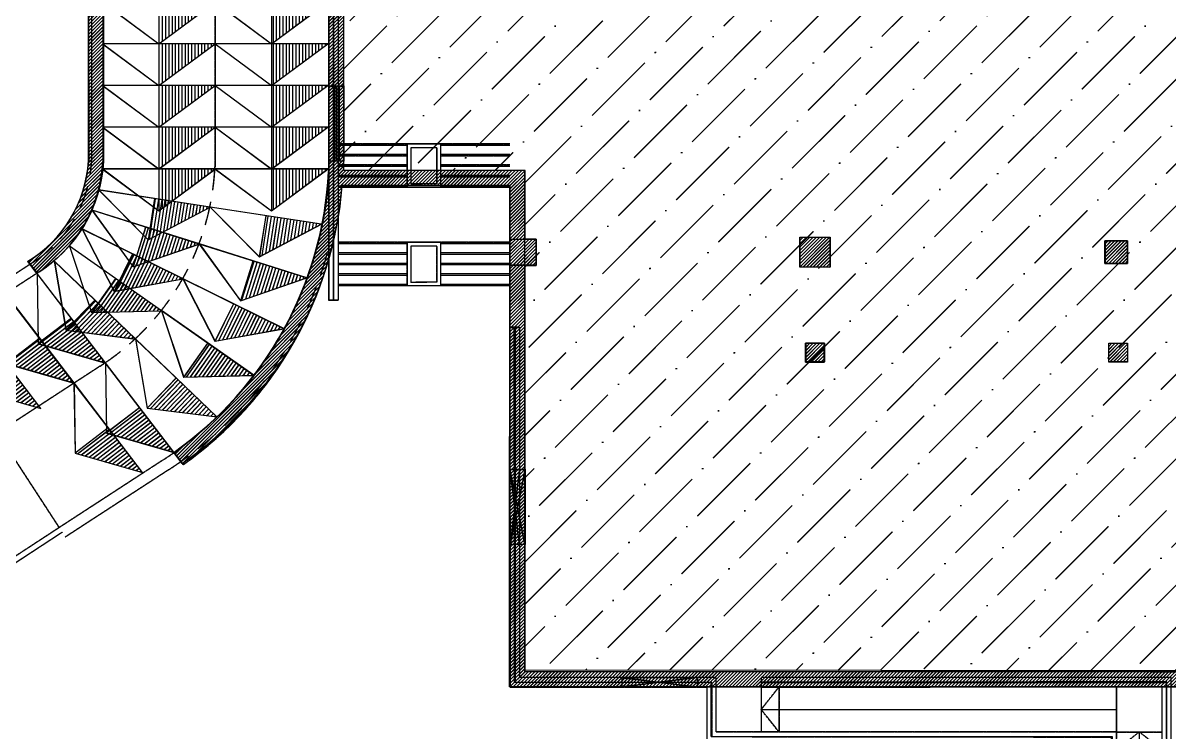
# Model space of a CAD drawing. Header units: inches. Extents: x 4821 to 127877, y 58012 to 433683.
# Drawn here: x 20276 to 50803, y 364954 to 383840 of the extents above; entities that cross this region are included whole.
import ezdxf

# ---------------------------------------------------------------- set-up
doc = ezdxf.new("R2010")
doc.units = ezdxf.units.IN
doc.header["$MEASUREMENT"] = 0
doc.linetypes.add('$0$$5$HIDDEN', pattern=[0.375, 0.25, -0.125])
doc.linetypes.add('DASHED2', pattern=[9.524999999999999, 6.35, -3.175])
for name, color, linetype in [('A-FLOR-IDEN', 11, 'Continuous'), ('A-LIN-10', 8, 'Continuous'), ('A-WAL-CMU', 7, 'Continuous'), ('A-WALL', 53, 'Continuous'), ('A-WIN', 141, 'Continuous'), ('Cloums$0$A-COL-HAT', 8, 'Continuous'), ('Cloums$0$A-COL-RFC', 210, 'Continuous'), ('HA', 9, 'Continuous'), ('NECB-COLUM', 50, 'Continuous'), ('ROAD BASEMENT 0$0$A-LIN-10', 8, 'Continuous'), ('ROAD GROUND$0$250', 250, 'Continuous'), ('ROAD GROUND$0$A-WAL-CMU', 7, 'Continuous')]:
    doc.layers.add(name, color=color, linetype=linetype)
pattern_1 = [(45, (1627160.452763399, 320744.0869717423), (-44.19417382415921, 44.19417382415922), [])]

# ---------------------------------------------------------------- blocks, each defined once
blk = doc.blocks.new('ROAD GROUND$0$asdadnbnbn')
at = {"ltscale": 5}
h = blk.add_hatch(dxfattribs=at)
h.set_pattern_fill('ANSI31', color=256, scale=20, angle=94.41345498221976)
h.set_pattern_definition([(139.4134549822197, (44508.41733548668, -141502.1427958874), (-41.31283944694121, -48.22343099398107), [])])
h.paths.add_polyline_path([(43693.4372782819, -141203.3408250859), (43597.63538647254, -142565.3813590214), (44311.12620978261, -141732.465196879)])
blk.add_line((44311.12646663439, -141732.4654169032), (43693.43776969885, -141203.3412460432))
at = {"ltscale": 5, "flags": 128}
blk.add_lwpolyline([(45024.62768243643, -140899.5377889958), (43693.4373753902, -141203.3413360321), (43597.63538647254, -142565.3813590214), (45024.62768243643, -140899.5377889958)], dxfattribs=at)
blk = doc.blocks.new('*U95')
at = {"layer": 'ROAD GROUND$0$250', "xscale": 1.366713975816575, "yscale": 1.366713975816575, "zscale": 1.366713975816575, "rotation": 223.2869292902402}
for p in [(176887.4551154619, -94985.51243328943, -226770.9544111422), (177028.898158289, -97979.62169895148, -226770.9544111422)]:
    blk.add_blockref('ROAD GROUND$0$asdadnbnbn', p, dxfattribs=at)
blk = doc.blocks.new('*U96')
at = {"layer": 'ROAD GROUND$0$A-WAL-CMU', "color": 0, "linetype": 'ByBlock', "lineweight": -2, "transparency": 16777216}
for p, rotation in [((614739.4603971373, -1723264.767170584, -298400.1016944569), 267.2967969665207), ((614669.7329061291, -1723825.758777752, -298400.1016944569), 258.5329146708322), ((614515.3452277485, -1724369.576717028, -298400.1016944569), 249.7690323751437), ((614279.9024306283, -1724883.522429725, -298400.1016944569), 241.0051500794551), ((613968.9022815048, -1725355.594896153, -298400.1016944569), 232.2412677837666), ((613589.6068682218, -1725774.770868482, -298400.1016944569), 223.4773854880781), ((613150.8730245065, -1726131.262271875, -298400.1016944569), 214.7135031923896)]:
    blk.add_blockref('*U95', p, dxfattribs=dict(at, rotation=rotation))
blk = doc.blocks.new('COL BASEMT')
at = {"layer": 'Cloums$0$A-COL-HAT'}
h = blk.add_hatch(dxfattribs=at)
h.set_pattern_fill('ANSI31', color=256, scale=20)
h.set_pattern_definition([(45, (493274.5172109038, 1856888.877364682), (-44.90128060534577, 44.90128060534577), [])])
edge = h.paths.add_edge_path()
edge.add_arc((1626295.860020764, 338182.4288045263), 3356.950245954408, 301.1223135879698, 356.5860879235777)
edge.add_line((1629646.853016854, 337982.5265935112), (1629646.853016854, 360550.8773647998))
edge.add_line((1629646.853016854, 360550.8773647998), (1635946.853016854, 360550.8773647998))
edge.add_line((1635946.853016854, 360550.8773647998), (1635946.853016854, 365125.8769051982))
edge.add_line((1635946.853016854, 365125.8769051982), (1636346.853016854, 365125.8818560145))
edge.add_line((1636346.853016854, 365125.8818560145), (1636346.853016854, 360150.8773647998))
edge.add_line((1636346.853016854, 360150.8773647998), (1630047.010806267, 360150.8773647998))
edge.add_line((1630047.010806267, 360150.8773647998), (1630046.853016854, 337973.3063833409))
edge.add_arc((1626294.702453644, 338182.7372402837), 3757.990837247389, 301.80760388313405, 356.80528114311096, ccw=False)
edge.add_line((1628275.42135725, 334989.1111260157), (1628030.956014908, 335308.6583117906))
h = blk.add_hatch(dxfattribs=at)
h.set_pattern_fill('ANSI31', color=256, scale=500)
h.set_pattern_definition([(45, (1452118.875548448, 42013.15121699637), (-44.19417382415921, 44.19417382415922), [])])
h.paths.add_polyline_path([(1693546.853016854, 345625.9869690333), (1693946.853016854, 345625.9869691131), (1693950.936806406, 348875.9332697026), (1693546.853016854, 348875.9332697026)])
h.paths.add_polyline_path([(1688721.853016854, 335900.8773646713), (1689121.546133644, 335900.877364753), (1689121.853016854, 337327.0383469069), (1693949.188823172, 337326.957296958), (1693946.853017169, 345125.9859160073), (1693546.853016854, 345125.9869690309), (1693546.853027333, 337726.9715657427), (1688721.853016854, 337727.0433807652)])
h.paths.add_polyline_path([(1641271.853016854, 335200.8773646916), (1640873.670490478, 335200.8773646101), (1640871.853016854, 323973.0649159111), (1689121.853016853, 323973.0799766055), (1689121.395506717, 335200.877364753), (1688721.853016884, 335200.8774791502), (1688721.853016854, 324373.0799598901), (1641271.853016854, 324373.0649159111)])
edge = h.paths.add_edge_path()
edge.add_line((1636446.853016854, 345125.9869689911), (1636046.853016854, 345125.986968909))
edge.add_line((1636046.853016854, 345125.9869689089), (1636049.02201625, 337698.9125362746))
edge.add_arc((1626263.138138003, 338211.0339633268), 9799.275056583314, 305.31502307449193, 357.0042917012954, ccw=False)
edge.add_line((1631927.820724484, 330214.9622509799), (1632171.534834092, 329896.397022821))
edge.add_arc((1626336.783099606, 338141.4266139083), 10100.73466441873, 305.2858586534887, 355.3751833500804)
edge.add_line((1636404.630258986, 337326.9977733353), (1640874.014650819, 337326.9977733268))
edge.add_line((1640874.014650819, 337326.9977733267), (1640873.7838012, 335900.8773646101))
edge.add_line((1640873.7838012, 335900.8773646101), (1641271.853016854, 335900.8773646917))
edge.add_line((1641271.853016854, 335900.8773646916), (1641271.853016854, 337725.8768762617))
edge.add_line((1641271.853016854, 337725.8768762618), (1636446.853016942, 337725.877322585))
edge.add_line((1636446.853016942, 337725.8773225851), (1636446.853016854, 345125.9869689911))
h.paths.add_polyline_path([(1636046.853016854, 345625.9869689092), (1636446.853016854, 345625.9869689911), (1636446.853016854, 348875.9318412403), (1636048.919842112, 348875.9318412403)])
h = blk.add_hatch(dxfattribs=at)
h.set_pattern_fill('ANSI31', color=256, scale=500)
h.set_pattern_definition([(45, (1627158.82890506, 320744.0869717423), (-44.19417382415921, 44.19417382415922), [])])
h.paths.add_polyline_path([(1640871.85301671, 335900.8773646096), (1641571.85301671, 335900.8773647533), (1641571.853016854, 335200.8773647533), (1640871.853016854, 335200.8773646096)])
h = blk.add_hatch(dxfattribs=at)
h.set_pattern_fill('ANSI31', color=256, scale=500)
h.set_pattern_definition(pattern_1)
h.paths.add_polyline_path([(1649396.853016936, 335150.8773647635), (1648596.853016936, 335150.8773645994), (1648596.853016772, 335950.8773645994), (1649396.853016772, 335950.8773647635)])
h = blk.add_hatch(dxfattribs=at)
h.set_pattern_fill('ANSI31', color=256, scale=500)
h.set_pattern_definition(pattern_1)
h.paths.add_polyline_path([(1657321.853016792, 335850.877364743), (1657321.853016915, 335250.877364743), (1656721.853016915, 335250.8773646199), (1656721.853016792, 335850.8773646199)])
h = blk.add_hatch(dxfattribs=at)
h.set_pattern_fill('ANSI31', color=256, scale=500)
h.set_pattern_definition(pattern_1)
h.paths.add_polyline_path([(1648746.853016905, 332625.8773646313), (1648746.853016803, 333125.8773646313), (1649246.853016803, 333125.8773647337), (1649246.853016905, 332625.8773647337)])
h = blk.add_hatch(dxfattribs=at)
h.set_pattern_fill('ANSI31', color=256, scale=500)
h.set_pattern_definition(pattern_1)
h.paths.add_polyline_path([(1656821.853016751, 333125.8773646313), (1657321.853016751, 333125.8773647337), (1657321.853016854, 332625.8773647337), (1656821.853016854, 332625.8773646313)])
at = {"layer": 'Cloums$0$A-COL-RFC', "linetype": 'Continuous'}
for points in [[(1628030.956014908, 335308.6583117906, 0.2468442735955434), (1629646.853016854, 337982.5265935112), (1629646.853016854, 360550.8773647998), (1635946.853016854, 360550.8773647998), (1635946.853016854, 365125.8769051982), (1636346.853016854, 365125.8818560145), (1636346.853016854, 360150.8773647998), (1630047.010806267, 360150.8773647998), (1630046.853016854, 337973.3063833409, -0.2446877015417534), (1628275.42135725, 334989.1111260157), (1628030.956014908, 335308.6583117906)], [(1636046.853016854, 345125.9869689092), (1636046.853016854, 337659.0241772404, -0.2283680106269343), (1631927.820725052, 330214.9622513824)], [(1632171.534834092, 329896.3970228208, 0.2220639116213139), (1636404.630258985, 337325.8780641959)]]:
    blk.add_lwpolyline(points, format="xyb", dxfattribs=at)
for points in [[(1641271.853017228, 335900.8773646913), (1641271.853016854, 337725.8768762618), (1636446.853016854, 337725.8768762618), (1636446.853016854, 345125.9869689913)], [(1636404.058360791, 337325.8780641959), (1640871.853016854, 337325.8780641959), (1640871.853016854, 323973.0649159111), (1689121.853016853, 323973.0649159111), (1689121.853016854, 335200.8773647533)], [(1688721.853016854, 335200.8773646711), (1688721.853016853, 324373.0649159111), (1641271.853016854, 324373.0649159111), (1641271.853016854, 335200.877364693)]]:
    blk.add_lwpolyline(points, dxfattribs=at)
for points in [[(1641571.853016854, 335200.8773647533), (1640871.853016854, 335200.8773646096), (1640871.85301671, 335900.8773646096), (1641571.85301671, 335900.8773647533)], [(1649396.853016936, 335150.8773647635), (1648596.853016936, 335150.8773645994), (1648596.853016772, 335950.8773645994), (1649396.853016772, 335950.8773647635)], [(1657321.853016915, 335250.877364743), (1656721.853016915, 335250.8773646199), (1656721.853016792, 335850.8773646199), (1657321.853016792, 335850.877364743)], [(1649246.853016905, 332625.8773647337), (1648746.853016905, 332625.8773646313), (1648746.853016803, 333125.8773646313), (1649246.853016803, 333125.8773647337)], [(1657321.853016854, 332625.8773647337), (1656821.853016854, 332625.8773646313), (1656821.853016751, 333125.8773646313), (1657321.853016751, 333125.8773647337)]]:
    blk.add_lwpolyline(points, close=True, dxfattribs=at)
at = {"layer": 'NECB-COLUM', "linetype": 'Continuous'}
blk.add_line((1632171.534834092, 329896.3970228208), (1631927.820725052, 330214.9622513824), dxfattribs=at)
blk = doc.blocks.new('*U204')
at = {"layer": 'ROAD GROUND$0$250', "xscale": 1.366713975816575, "yscale": 1.366713975816575, "zscale": 1.366713975816575, "rotation": 223.2869292902402}
for p in [(176887.4551154619, -94985.51243328943, -226770.9544111422), (177028.898158289, -97979.62169895148, -226770.9544111422)]:
    blk.add_blockref('ROAD GROUND$0$asdadnbnbn', p, dxfattribs=at)
blk = doc.blocks.new('*U205')
at = {"layer": 'ROAD GROUND$0$A-WAL-CMU', "color": 0, "linetype": 'ByBlock', "lineweight": -2, "transparency": 16777216}
for p, rotation in [((614739.4603971373, -1723264.767170584, -298400.1016944569), 267.2967969665207), ((614669.7329061291, -1723825.758777752, -298400.1016944569), 258.5329146708322), ((614515.3452277485, -1724369.576717028, -298400.1016944569), 249.7690323751437), ((614279.9024306283, -1724883.522429725, -298400.1016944569), 241.0051500794551), ((613968.9022815048, -1725355.594896153, -298400.1016944569), 232.2412677837666), ((613589.6068682218, -1725774.770868482, -298400.1016944569), 223.4773854880781), ((613150.8730245065, -1726131.262271875, -298400.1016944569), 214.7135031923896)]:
    blk.add_blockref('*U204', p, dxfattribs=dict(at, rotation=rotation))

msp = doc.modelspace()

# ---------------------------------------------------------------- hatches: boundary and pattern name
at = {"layer": 'A-WALL'}
h = msp.add_hatch(dxfattribs=at)
h.set_pattern_fill('ANSI36', color=5, scale=250)
h.set_pattern_definition([(45, (-1206228.717403066, -363008.6645776594), (420.9495056751167, 1543.481520808761), [1984.375, -396.875, 0, -396.875])])
h.paths.add_polyline_path([(78770.31665714714, 396057.4087718764), (86318.10760222864, 396057.4087718764), (92312.36969824857, 396057.4318584467), (92311.37481523491, 402332.3376529074), (76621.19089547684, 402332.3887829992), (76621.19089547684, 407057.3345719419), (28720.32782630203, 407057.3344544916), (28720.32782630203, 402332.3343849815), (22420.48561571515, 402332.3343849815), (22416.38611057634, 396178.8272197861), (35923.49394450523, 396107.3888614219), (35923.49394450523, 387307.4346590409), (28820.32782638376, 387307.4346590409), (28820.36733073951, 379907.3081530857), (33642.59859947301, 379907.3338957726), (33642.6018695638, 366602.3662456829), (81095.32782630157, 366554.5219360927), (81093.9488497756, 379506.967563814), (78770.31665714714, 379507.3890792265)])
h = msp.add_hatch(dxfattribs=at)
h.set_pattern_fill('ANSI36', color=5, scale=250)
h.set_pattern_definition([(45, (-1206225.317508084, -363005.6811387813), (420.9495056751167, 1543.481520808761), [1984.375, -396.875, 0, -396.875])])
h.paths.add_polyline_path([(78773.71655212925, 396060.3922107545), (86321.50749721075, 396060.3922107545), (92315.76959323068, 396060.4152973248), (92314.77471021703, 402335.3210917855), (76624.59079045895, 402335.3722218773), (76624.59079045895, 407060.31801082), (28723.72772128414, 407060.3178933696), (28723.72772128414, 402335.3178238596), (22423.88551069726, 402335.3178238596), (22419.78600555845, 396181.8106586642), (35926.89383948734, 396110.3723003), (35926.89383948734, 387310.418097919), (28823.72772136587, 387310.418097919), (28823.76722572162, 379910.2915919638), (33645.99849445513, 379910.3173346507), (33646.00176454592, 366605.349684561), (81098.72772128368, 366557.5053749708), (81097.3487447577, 379509.951002692), (78773.71655212925, 379510.3725181046)])

# ---------------------------------------------------------------- linework, layer by layer
at = {"layer": 'A-FLOR-IDEN'}
for p, q in [((50362.91358131543, 366560.3917695628, 0.0004829170648008585), (54362.89572882233, 366548.652102624, 0.0004829170648008585)), ((50366.31347629754, 366563.3752084409, 0.0004829170648008585), (54366.29562380444, 366551.6355415021, 0.0004829170648008585))]:
    msp.add_line(p, q, dxfattribs=at)
at = {"layer": 'A-LIN-10', "linetype": 'DASHED2', "ltscale": 0.1}
for p, q in [((33240.73897607881, 380613.9987801505), (28667.65120931226, 380613.9219837566)), ((30504.6976088977, 380573.9528327296), (28667.65119732148, 380573.9219833701)), ((33244.13887106092, 380616.9822190286), (28671.05110429437, 380616.9054226347)), ((30508.09750387981, 380576.9362716077), (28671.05109230359, 380576.9054222482)), ((33240.73897607881, 380573.9987788327), (31403.82070154604, 380573.967931625)), ((33244.13887106092, 380576.9822177108), (31407.22059652815, 380576.9513705031)), ((30504.6883537611, 380333.9528328986), (28667.65113480645, 380333.921984078)), ((30504.68681123829, 380293.9528329541), (28667.65112258284, 380293.9219836915)), ((30508.08824874321, 380336.9362717767), (28671.05102978856, 380336.905422956)), ((30508.08670622041, 380296.9362718321), (28671.05101756495, 380296.9054225695)), ((33240.78897122084, 380293.9987802017), (31403.80990388663, 380293.96793189)), ((33240.78897122084, 380333.9987794241), (31403.81144640921, 380333.9679316059)), ((33244.18886620295, 380296.9822190798), (31407.20979886875, 380296.9513707681)), ((33244.18886620295, 380336.9822183021), (31407.21134139132, 380336.951370484)), ((30504.66675821622, 379773.9469719024), (28667.6470896902, 379773.9161233765)), ((30504.67755587562, 380053.9469725199), (28667.64716419601, 380053.9161230552)), ((30504.67601335282, 380013.9469717334), (28667.64715220523, 380013.9161226687)), ((30508.07590833493, 380016.9304106115), (28671.04704718734, 380016.8995615468)), ((30508.06665319833, 379776.9304107805), (28671.04698467231, 379776.8995622546)), ((30508.07745085773, 380056.930411398), (28671.04705917812, 380056.8995619333)), ((33240.78492610459, 379773.9929187226), (31403.78985086433, 379773.9620706097)), ((33240.73493096256, 380013.9929181312), (31403.79910600116, 380013.9620706288)), ((33240.73493096256, 380053.9929194491), (31403.80064852396, 380053.9620715983)), ((33244.1848210867, 379776.9763576007), (31407.18974584644, 379776.9455094878)), ((33244.13482594467, 380016.9763570093), (31407.19900098327, 380016.9455095069)), ((33244.13482594467, 380056.9763583271), (31407.20054350607, 380056.9455104764)), ((30504.65596055659, 379493.9469713676), (28667.64701297251, 379493.9161231157)), ((33240.78492610459, 379453.9929204037), (28667.64700261154, 379453.9161224964)), ((30504.66521569341, 379733.9469719579), (28667.64707746659, 379733.91612299)), ((30508.0558555387, 379496.9304102457), (28671.04690795462, 379496.8995619938)), ((33244.1848210867, 379456.9763592817), (28671.04689759365, 379456.8995613745)), ((30508.06511067552, 379736.930410836), (28671.0469724487, 379736.8995618681)), ((31403.77751039108, 379453.95452145), (30504.65441832505, 379453.95452145)), ((31407.17740537319, 379456.9379603281), (30508.05431330716, 379456.9379603281)), ((31303.77751039108, 379553.95452145), (30604.65441833111, 379547.231309709)), ((31307.17740537319, 379556.9379603281), (30608.05431331322, 379550.2147485871)), ((33240.78492610459, 379493.992918229), (31403.77905320493, 379493.9620700288)), ((33240.78492610459, 379733.9929195003), (31403.78830834175, 379733.9620708938)), ((33244.1848210867, 379496.9763571071), (31407.17894818704, 379496.9455089069)), ((33244.1848210867, 379736.9763583784), (31407.18820332387, 379736.9455097719)), ((33240.78897122084, 377993.9987805044), (28667.65050662938, 377993.9219838777)), ((30504.65805060533, 377953.9528322751), (28667.65049568634, 377953.9219839569)), ((33244.18886620295, 377996.9822193825), (28671.05040161149, 377996.9054227558)), ((30508.05794558744, 377956.9362711532), (28671.05039066845, 377956.905422835)), ((33240.78897122084, 377953.998779303), (31403.78114272491, 377953.9679309801)), ((33244.18886620295, 377956.9822181811), (31407.18103770702, 377956.9513698582)), ((30504.65719704563, 377713.9528324339), (28667.65043154149, 377713.9219840826)), ((30504.65705478564, 377673.9528320213), (28667.65042071487, 377673.9219838125)), ((30508.05709202774, 377716.936271312), (28671.0503265236, 377716.9054229607)), ((30508.05694976775, 377676.9362708994), (28671.05031569698, 377676.9054226906)), ((33240.78897122084, 377673.9987789258), (31403.78014690545, 377673.9679306802)), ((33240.78897122084, 377713.9987795451), (31403.78028916544, 377713.9679311617)), ((33244.18886620295, 377676.9822178039), (31407.18004188756, 377676.9513695583)), ((33244.18886620295, 377716.9822184232), (31407.18018414755, 377716.9513700398)), ((30504.65620120522, 377433.9469720456), (28667.64646151313, 377433.9161231763)), ((30504.65605894523, 377393.9469716082), (28667.64645057009, 377393.9161232554)), ((30508.05595392734, 377396.9304104862), (28671.0463455522, 377396.8995621335)), ((30508.05609618733, 377436.9304109237), (28671.04635649524, 377436.8995620544)), ((33240.78492610459, 377393.9929186016), (31403.77915106504, 377393.9620703133)), ((33240.78492610459, 377433.992919803), (31403.7792933248, 377433.9620710025)), ((33244.1848210867, 377396.9763574796), (31407.17904604715, 377396.9455091914)), ((33244.1848210867, 377436.976358681), (31407.17918830691, 377436.9455098806)), ((30504.65520538553, 377153.9469717669), (28667.64638642524, 377153.9161233812)), ((30504.65506312554, 377113.9469713544), (28667.64637559862, 377113.9161231111)), ((30508.05510036764, 377156.930410645), (28671.04628140735, 377156.8995622593)), ((30508.05495810765, 377116.9304102325), (28671.04627058073, 377116.8995619892)), ((33240.78492610459, 377113.9929182244), (31403.77815524535, 377113.9620700135)), ((33240.78492610459, 377153.9929188437), (31403.77829750534, 377153.9620704947)), ((33244.1848210867, 377116.9763571025), (31407.17805022746, 377116.9455088915)), ((33244.1848210867, 377156.9763577218), (31407.17819248745, 377156.9455093728)), ((30504.65420956584, 376873.9469712803), (28667.64631133736, 376873.916123004)), ((33240.78492610459, 376833.9929206411), (28667.64630062715, 376833.9161226175)), ((30508.05410454795, 376876.9304101584), (28671.04620631947, 376876.8995618821)), ((33244.1848210867, 376836.9763595192), (28671.04619560926, 376836.8995614956)), ((31403.77715939889, 376833.9545216293), (30504.65406733286, 376833.9545216293)), ((31407.177054381, 376836.9379605074), (30508.05396231497, 376836.9379605074)), ((31303.77715939889, 376933.9545216293), (30604.65406733891, 376927.2313098882)), ((31307.177054381, 376936.9379605074), (30608.05396232102, 376930.2147487663)), ((33240.78492610459, 376873.9929182337), (31403.77730168565, 376873.962069962)), ((33244.1848210867, 376876.9763571118), (31407.17719666776, 376876.9455088401)), ((28417.65259572747, 376459.0433455678), (28667.65259584389, 376459.0413680208)), ((28421.05249070958, 376462.0267844459), (28671.052490826, 376462.0248068988)), ((17966.26911376114, 375426.9653141446), (21238.03411255102, 370397.4967743916)), ((17969.66900874325, 375429.9487530226), (21241.43400753313, 370400.4802132696)), ((23995.72090332839, 372191.4245121361), (21238.03411255102, 370397.4967743916)), ((23999.1207983105, 372194.4079510142), (21241.43400753313, 370400.4802132696)), ((24159.30915326788, 371939.9510853172), (21401.62236307259, 370146.0233471071)), ((24162.70904824999, 371942.9345241953), (21405.0222580547, 370149.0067859851))]:
    msp.add_line(p, q, dxfattribs=at)
for points in [[(28417.3096523711, 402657.999404887), (22092.82728616125, 402657.9487398912), (22102.30656357924, 380161.6274610342)], [(28420.70954735321, 402660.9828437651), (22096.22718114336, 402660.9321787693), (22105.70645856136, 380164.6108999123)], [(28417.32055757637, 402358.0000391876), (22392.8272860914, 402357.9517870157), (22401.97273558914, 380147.4787732068)], [(28420.72045255848, 402360.9834780656), (22396.22718107351, 402360.9352258938), (22405.37263057125, 380150.4622120849)], [(25395.6402794742, 395516.7544020231), (25389.23640484898, 380006.4356254361)], [(25399.04017445631, 395519.7378409012), (25392.63629983109, 380009.4190643142)], [(28417.72699780739, 387707.4866581888), (28417.6380205031, 376459.0433456828)], [(28421.1268927895, 387710.4700970669), (28421.03791548521, 376462.0267845609)], [(28537.72699780273, 387707.4866581888), (28537.64574611257, 376459.0423963995)], [(28541.12689278484, 387710.4700970669), (28541.04564109468, 376462.0258352776)], [(28547.72699781205, 387707.4866581888), (28547.64574599359, 376459.0423172976)], [(28551.12689279416, 387710.4700970669), (28551.0456409757, 376462.0257561757)], [(28667.72699769097, 387707.4866581888), (28667.65259584389, 376459.0413680208)], [(28671.12689267308, 387710.4700970669), (28671.052490826, 376462.0248068988)], [(31403.77751039108, 379453.95452145), (31403.82224377757, 380613.9603808518), (30504.69915171154, 380613.9603808518), (30504.65441832505, 379453.95452145)], [(31407.17740537319, 379456.9379603281), (31407.22213875968, 380616.9438197299), (30508.09904669365, 380616.9438197299), (30508.05431330716, 379456.9379603281)], [(31303.77751039108, 379553.95452145), (31303.82224872336, 380513.9603808518), (30604.69915665733, 380513.9603808518), (30604.65441833111, 379547.231309709)], [(31307.17740537319, 379556.9379603281), (31307.22214370547, 380516.9438197299), (30608.09905163944, 380516.9438197299), (30608.05431331322, 379550.2147485871)], [(31403.77715939889, 376833.9545216293), (31403.78128495812, 377993.9603821911), (30504.65819289209, 377993.9603821911), (30504.65406733286, 376833.9545216293)], [(31407.177054381, 376836.9379605074), (31407.18117994023, 377996.9438210691), (30508.0580878742, 377996.9438210691), (30508.05396231497, 376836.9379605074)], [(31303.77715939889, 376933.9545216293), (31303.78128990391, 377893.9603821911), (30604.65819783788, 377893.9603821911), (30604.65406733891, 376927.2313098882)], [(31307.177054381, 376936.9379605074), (31307.18118488602, 377896.9438210691), (30608.05809281999, 377896.9438210691), (30608.05396232102, 376930.2147487663)], [(33240.79298058967, 375732.3802246892), (33499.3581779392, 375732.3802246892), (33501.22355326056, 366404.5219195025)], [(33499.3581779392, 375732.3802246892), (33240.79298058967, 375732.3802246892), (33249.43932543835, 366153.5638371956), (38487.00391189544, 366154.130609561), (38487.10116467136, 364704.279492308), (49151.3788923847, 364691.6321590529), (49151.01206159405, 359390.9866770558), (49409.57725894358, 359390.9866770558), (49405.07102805167, 364954.1485050475), (38736.9858929792, 364954.279492308), (38736.9858929792, 366404.1480565773), (33505.16008416633, 366403.5813364382)], [(33244.19287557178, 375735.3636635673), (33502.75807292131, 375735.3636635673), (33504.62344824267, 366407.5053583806)], [(33502.75807292131, 375735.3636635673), (33244.19287557178, 375735.3636635673), (33252.83922042046, 366156.5472760737), (38490.40380687756, 366157.1140484391), (38490.50105965347, 364707.2629311861), (49154.77878736681, 364694.615597931), (49154.41195657616, 359393.9701159339), (49412.97715392569, 359393.9701159339), (49408.47092303378, 364957.1319439256), (38740.38578796131, 364957.2629311861), (38740.38578796131, 366407.1314954553), (33508.55997914844, 366406.5647753163)], [(33500.3147588796, 371948.9720994398), (33250.16210824973, 369948.9720994398)], [(33500.3147588796, 369948.9720994398), (33250.16210824973, 371948.9720996805)], [(33503.71465386171, 371951.9555383179), (33253.56200323184, 369951.9555383179)], [(33503.71465386171, 369951.9555383179), (33253.56200323184, 371951.9555385586)], [(36237.10116467136, 366403.8772648741), (38237.10116467136, 366153.7246142442)], [(38237.10116467136, 366403.8772648741), (36237.10116443061, 366153.7246142442)], [(36240.50105965347, 366406.8607037522), (38240.50105965347, 366156.7080531223)], [(38240.50105965347, 366406.8607037522), (36240.50105941272, 366156.7080531223)], [(50605.07102805167, 359390.9866770558), (50863.63622505195, 359390.9866770558), (50857.37838729657, 366404.832011977), (39936.9858929792, 366404.1480565773), (39937.00389697356, 366154.1485050475), (50607.23267421941, 366154.8138778899), (50605.07102805167, 359390.9866770558), (50863.63622505195, 359390.9866770558)], [(50608.47092303378, 359393.9701159339), (50867.03612003406, 359393.9701159339), (50860.77828227868, 366407.8154508551), (39940.38578796131, 366407.1314954553), (39940.40379195567, 366157.1319439256), (50610.63256920152, 366157.797316768), (50608.47092303378, 359393.9701159339), (50867.03612003406, 359393.9701159339)], [(39936.9858929792, 366274.1443502969), (50727.34698193357, 366274.8138687802), (50725.07102793059, 359510.9866769347), (50743.54232655349, 359510.9866769347), (50737.4722178271, 366284.8233127893), (39936.9858929792, 366284.1482833457)], [(39937.00389697356, 365554.1485050468), (40411.71289470047, 366154.4811914687), (40411.71289470047, 364954.1485050475), (39937.00389697356, 365554.1485050468)], [(39937.00389697356, 366154.1485050463), (39937.00389697356, 364954.1485050475)], [(39940.38578796131, 366277.127789175), (50730.74687691568, 366277.7973076583), (50728.4709229127, 359513.9701158128), (50746.9422215356, 359513.9701158128), (50740.87211280921, 366287.8067516673), (39940.38578796131, 366287.1317222238)], [(39940.40379195567, 365557.1319439249), (40415.11278968258, 366157.4646303468), (40415.11278968258, 364957.1319439256), (39940.40379195567, 365557.1319439249)], [(39940.40379195567, 366157.1319439244), (39940.40379195567, 364957.1319439256)], [(49405.07102805167, 364954.1485050475), (49404.98456704151, 366154.7272966621)], [(49408.47092303378, 364957.1319439256), (49408.38446202362, 366157.7107355402)], [(39937.00389697356, 365554.1485050468), (49405.0277767051, 365554.7272997734)], [(39940.40379195567, 365557.1319439249), (49408.42767168721, 365557.7107386515)], [(49405.07102805167, 364954.1485050475), (50606.65931309271, 364953.5749771568)], [(49408.47092303378, 364957.1319439256), (50610.05920807482, 364956.5584160349)], [(50012.31245970167, 364956.8437254341), (49410.72403847985, 364492.225846323), (50609.26492937375, 364491.6537729784), (50009.2650655543, 364956.8451799802)], [(50009.2650655543, 364956.8451799802), (50010.72403847985, 359393.9701159339)]]:
    msp.add_lwpolyline(points, dxfattribs=at)
for points in [[(20559.72199473507, 377471.9887251913, -0.0005613380366827033), (20538.0447544714, 377457.8449970058), (17802.68084112066, 375678.4387753059)], [(20563.12188971718, 377474.9721640694, -0.0005613380366827033), (20541.44464945351, 377460.8284358839), (17806.08073610277, 375681.422214184)], [(20723.93630916229, 377220.9236751723, -0.000561338036680626), (20701.69492606982, 377206.4118618791), (17966.26911376114, 375426.9653141446)], [(20727.33620414441, 377223.9071140504, -0.000561338036680626), (20705.09482105193, 377209.3953007572), (17969.66900874325, 375429.9487530226)], [(22360.92535190727, 374718.1532203167, -0.0005613380366828809), (22333.06024776283, 374699.9721015518), (19597.01716218586, 372920.1238980231)], [(22364.32524688938, 374721.1366591948, -0.0005613380366828809), (22336.46014274494, 374702.9555404299), (19600.41705716797, 372923.1073369012)], [(21238.03411255102, 370397.4967743916), (17763.23448429792, 368120.994139178, 0.2534363153209443), (13191.4584335729, 359738.9038827452)], [(21241.43400753313, 370400.4802132696), (17766.63437928003, 368123.9775780561, 0.2534363153209443), (13194.85832855501, 359741.8873216233)], [(21319.82823746256, 370271.7600607493), (17845.02860839455, 367995.2574256522, 0.2534315310495144), (13341.45843301411, 359738.8985232167)], [(21323.22813244467, 370274.7434996274), (17848.42850337666, 367998.2408645303, 0.2534315310495144), (13344.85832799622, 359741.8819620947)]]:
    msp.add_lwpolyline(points, format="xyb", dxfattribs=at)
for points in [[(33369.34548408608, 366273.5724726813), (33360.88687990303, 375732.3802246892), (33379.35817817668, 375732.3802246892), (33379.46520321118, 366283.5722765637), (38616.9858929792, 366284.1394071661), (38616.9858929792, 364834.279492308), (49285.23339444399, 364834.1485050475), (49289.41467256309, 359510.9866770558), (49271.02642148291, 359510.9866770558), (49271.39323403826, 364811.4797639708), (38607.09312582971, 364824.1271256628), (38606.99586225371, 366274.1392512252)], [(33372.74537906819, 366276.5559115594), (33364.28677488514, 375735.3636635673), (33382.7580731588, 375735.3636635673), (33382.86509819329, 366286.5557154418), (38620.38578796131, 366287.1228460442), (38620.38578796131, 364837.2629311861), (49288.6332894261, 364837.1319439256), (49292.8145675452, 359513.9701159339), (49274.42631646502, 359513.9701159339), (49274.79312902037, 364814.4632028489), (38610.49302081182, 364827.1105645409), (38610.39575723582, 366277.1226901033)], [(33500.3147588796, 371948.9720996805), (33500.3147588796, 369948.9720994398), (33250.16210824973, 369948.9720994398), (33250.16210824973, 371948.9720996805)], [(33503.71465386171, 371951.9555385586), (33503.71465386171, 369951.9555383179), (33253.56200323184, 369951.9555383179), (33253.56200323184, 371951.9555385586)], [(36237.10116443061, 366403.8772648741), (38237.10116467136, 366403.8772648741), (38237.10116467136, 366153.7246142442), (36237.10116443061, 366153.7246142442)], [(36240.50105941272, 366406.8607037522), (38240.50105965347, 366406.8607037522), (38240.50105965347, 366156.7080531223), (36240.50105941272, 366156.7080531223)]]:
    msp.add_lwpolyline(points, close=True, dxfattribs=at)
at = {"layer": 'A-LIN-10', "linetype": 'DASHED2', "ltscale": 100}
for centre, radius, start, end in [((18706.6582970412, 380321.9524201186, 742309.879105598), 3399.43101741587, 303.0447656263124, 357.2967969662593), ((18710.05819202331, 380324.9358589966, 742309.879105598), 3399.43101741587, 303.0447656263124, 357.2967969662593), ((18706.6582970412, 380321.9524201186, 742309.879105598), 3699.431017415869, 303.0447656263124, 357.2967969662593), ((18710.05819202331, 380324.9358589966, 742309.879105598), 3699.431017415869, 303.0447656263124, 357.2967969662593), ((18706.6582970412, 380321.9524201186, 742309.879105598), 6690.02249735542, 303.0447656263124, 357.2967969662593), ((18710.05819202331, 380324.9358589966, 742309.879105598), 6690.02249735542, 303.0447656263124, 357.2967969662593), ((18707.29681435949, 380352.8347343153, 742309.878622679), 9724.985298067706, 302.9424000520794, 357.1217457346523), ((18710.6967093416, 380355.8181731934, 742309.878622679), 9724.985298067706, 302.9424000520794, 357.1217457346523), ((18701.51993661164, 380366.6097219748, 742309.878622679), 10039.68669530405, 302.9303761583545, 345.4144757446064), ((18704.91983159375, 380369.5931608528, 742309.878622679), 10039.68669530405, 302.9303761583545, 345.4144757446064)]:
    msp.add_arc(centre, radius, start, end, dxfattribs=at)
at = {"layer": 'A-WAL-CMU'}
for p, q in [((22015.58818761609, 402732.3089497315), (22025.06746498845, 380161.6274633286)), ((22018.9880825982, 402735.2923886096), (22028.46735997056, 380164.6109022067)), ((33645.29867787124, 378082.3343906148), (33645.32419187995, 379907.3338964427)), ((33648.69857285335, 378085.3178294929), (33648.72408686206, 379910.3173353208)), ((33243.0201202787, 379508.454792811), (28778.19652786735, 379508.454792811)), ((33246.42001526081, 379511.4382316891), (28781.59642284946, 379511.4382316891)), ((33237.88693147735, 366154.5219194872), (33242.922098157, 379508.454792811)), ((33241.28682645946, 366157.5053583653), (33246.32199313911, 379511.4382316891)), ((33945.32782629202, 378082.3343774573), (33645.29867787124, 378082.3343906148)), ((33948.72772127413, 378085.3178163354), (33648.69857285335, 378085.3178294929)), ((33945.32782630227, 377382.3343849349), (33945.32782629202, 378082.3343774573)), ((33948.72772128438, 377385.317823813), (33948.72772127413, 378085.3178163354)), ((20402.83450892242, 377489.1487241452), (20647.31332384073, 377169.5839280052)), ((20406.23440390453, 377492.1321630233), (20650.71321882284, 377172.5673668833)), ((33644.02834831947, 372312.5044153414), (33646.64277411625, 377382.3343849349)), ((33646.64277411625, 377382.3343849349), (33945.32782630227, 377382.3343849349)), ((33647.42824330158, 372315.4878542194), (33650.04266909836, 377385.317823813)), ((33650.04266909836, 377385.317823813), (33948.72772128438, 377385.317823813)), ((24518.23717518384, 372109.7958578423), (24298.17527931649, 372397.4446461338)), ((24521.63707016595, 372112.7792967203), (24301.5751742986, 372400.4280850118)), ((33642.5536107677, 366554.5024256508), (33648.10696110199, 372062.4011457275)), ((33645.95350574981, 366557.4858645289), (33651.5068560841, 372065.3845846056)), ((80591.69035781082, 366554.542971882), (33642.5536107677, 366554.5024256508)), ((80595.09025279293, 366557.5264107601), (33645.95350574981, 366557.4858645289)), ((81487.8869417361, 366154.5369960898), (33237.88693147735, 366154.5219194872)), ((81491.28683671821, 366157.5204349679), (33241.28682645946, 366157.5053583653))]:
    msp.add_line(p, q, dxfattribs=at)
for points in [[(35970.31965945335, 391057.3404827827), (35972.67383529129, 396107.3342584255), (28420.16202088096, 396107.3353083752), (28417.9294635877, 379880.369555759)], [(35973.71955443546, 391060.3239216608), (35976.07373027341, 396110.3176973035), (28423.56191586307, 396110.3187472533), (28421.32935856981, 379883.352994637)], [(33645.32782630227, 379907.3338964434), (28820.36733060842, 379907.3327105662), (28820.32782638376, 387307.4346590409), (35923.49394450081, 387307.4449940891), (35923.49394448497, 388007.4258293171)], [(33648.72772128438, 379910.3173353215), (28823.76722559053, 379910.3161494443), (28823.72772136587, 387310.418097919), (35926.89383948292, 387310.4284329672), (35926.89383946708, 388010.4092681952)]]:
    msp.add_lwpolyline(points, dxfattribs=at)
for points in [[(40970.32782622031, 378132.334384781), (41770.32782638422, 378132.334384781), (41770.32782638422, 377332.3343849452), (40970.32782622031, 377332.3343849452)], [(40973.72772120242, 378135.3178236591), (41773.72772136633, 378135.3178236591), (41773.72772136633, 377335.3178238233), (40973.72772120242, 377335.3178238233)], [(49095.32782636373, 377432.3343848015), (49695.3278262408, 377432.3343848015), (49695.3278262408, 378032.3343849247), (49095.32782636373, 378032.3343849247)], [(49098.72772134584, 377435.3178236796), (49698.72772122291, 377435.3178236796), (49698.72772122291, 378035.3178238028), (49098.72772134584, 378035.3178238028)], [(41120.32782635349, 374807.3343848129), (41620.32782625104, 374807.3343848129), (41620.32782625104, 375307.3343849156), (41120.32782635349, 375307.3343849156)], [(41123.7277213356, 374810.317823691), (41623.72772123315, 374810.317823691), (41623.72772123315, 375310.3178237937), (41123.7277213356, 375310.3178237937)], [(49695.32782630227, 374807.3343849156), (49195.32782619959, 374807.3343849156), (49195.32782619959, 375307.3343848129), (49695.32782630227, 375307.3343848129)], [(49698.72772128438, 374810.3178237937), (49198.7277211817, 374810.3178237937), (49198.7277211817, 375310.317823691), (49698.72772128438, 375310.317823691)]]:
    msp.add_lwpolyline(points, close=True, dxfattribs=at)
for points in [[(20723.93630920118, 377220.9236770747, -0.0005613380366806307), (20701.69492612546, 377206.4118642685), (20646.5717856749, 377170.55321237)], [(20727.33620418329, 377223.9071159528, -0.0005613380366806307), (20705.09482110757, 377209.3953031466), (20649.97168065701, 377173.5366512481)]]:
    msp.add_lwpolyline(points, format="xyb", dxfattribs=at)
for centre, radius, start, end in [((18653.77494566888, 380379.4543615032), 3378.324441665261, 301.180100259859, 356.3025787983493), ((18657.17484065099, 380382.4378003813), 3378.324441665261, 301.180100259859, 356.3025787983493), ((18706.65829704469, 380321.9524217722), 3699.431017415879, 303.044765639768, 357.2967969662593), ((18710.0581920268, 380324.9358606503), 3699.431017415879, 303.044765639768, 357.2967969662593), ((18632.04558532964, 380392.4909828179), 9799.275056595101, 305.3253929707708, 357.0042917163295), ((18635.44548031176, 380395.474421696), 9799.275056595101, 305.3253929707708, 357.0042917163295), ((18810.12701425306, 380322.0977981688), 10001.22116385856, 304.8019363983815, 355.3335810142032), ((18813.52690923517, 380325.0812370469), 10001.22116385856, 304.8019363983815, 355.3335810142032)]:
    msp.add_arc(centre, radius, start, end, dxfattribs=at)
at = {"layer": 'A-WIN', "linetype": '$0$$5$HIDDEN'}
for points in [[(28820.3278263018, 382157.2943921433), (28820.3278263018, 380157.2943921433), (28420.3278263018, 380157.2943921436), (28420.3278263018, 382157.2943921436)], [(28823.72772128391, 382160.2778310214), (28823.72772128391, 380160.2778310214), (28423.72772128391, 380160.2778310216), (28423.72772128391, 382160.2778310216)]]:
    msp.add_lwpolyline(points, close=True, dxfattribs=at)
for points in [[(28568.44454757939, 382157.2943921433), (28568.44442408718, 380157.2943921433)], [(28571.8444425615, 382160.2778310214), (28571.84431906929, 380160.2778310214)], [(28620.3278263018, 382157.2943921433), (28620.32782630087, 380157.2943921433)], [(28623.72772128391, 382160.2778310214), (28623.72772128298, 380160.2778310214)], [(28698.44454156095, 382157.2943921433), (28698.44441709667, 380157.2943921433)], [(28701.84443654306, 382160.2778310214), (28701.84431207879, 380160.2778310214)]]:
    msp.add_lwpolyline(points, dxfattribs=at)
at = {"layer": 'HA', "color": 1}
for points in [[(81095.32782630157, 366554.5219360927), (33642.6018695638, 366602.3662456829), (33642.59859947301, 379907.3338957726), (28820.36733073951, 379907.3081530857), (28820.32782630203, 387307.4499678503), (35923.49394450523, 387307.4439757387), (35923.49394450523, 396107.3888614219), (22416.38611057634, 396178.8272197861), (22420.48561571515, 402332.3343849815), (28720.32782630203, 402332.3343849815), (28720.32782630203, 407057.3344544916), (76621.19089547684, 407057.3345719419), (76621.19089547684, 402332.3887829992), (92311.37481523491, 402332.3376529074), (92312.36969824857, 396057.4318584467), (78770.31665714714, 396057.3797019752), (78770.31665714714, 379507.3890792265), (81093.9488497756, 379506.967563814), (81095.32782630157, 366554.5219360927)], [(81098.72772128368, 366557.5053749708), (33646.00176454592, 366605.349684561), (33645.99849445513, 379910.3173346507), (28823.76722572162, 379910.2915919638), (28823.72772128414, 387310.4334067284), (35926.89383948734, 387310.4274146167), (35926.89383948734, 396110.3723003), (22419.78600555845, 396181.8106586642), (22423.88551069726, 402335.3178238596), (28723.72772128414, 402335.3178238596), (28723.72772128414, 407060.3178933696), (76624.59079045895, 407060.31801082), (76624.59079045895, 402335.3722218773), (92314.77471021703, 402335.3210917855), (92315.76959323068, 396060.4152973248), (78773.71655212925, 396060.3631408533), (78773.71655212925, 379510.3725181046), (81097.3487447577, 379509.951002692), (81098.72772128368, 366557.5053749708)]]:
    msp.add_lwpolyline(points, dxfattribs=at)
at = {"layer": 'ROAD BASEMENT 0$0$A-LIN-10', "color": 240, "elevation": 108569.4115051809}
for points in [[(33645.32782630203, 371948.8141690613), (33645.32782630203, 369948.8141688206), (33250.16210824973, 369948.9720994396), (33250.16210824973, 371948.9720996804)], [(33648.72772128414, 371951.7976079394), (33648.72772128414, 369951.7976076987), (33253.56200323184, 369951.9555383177), (33253.56200323184, 371951.9555385585)]]:
    msp.add_lwpolyline(points, close=True, dxfattribs=at)
for points in [[(33645.32782630203, 369948.8141688206), (33250.16210824973, 371948.9720996804)], [(33645.32782630203, 371948.8141688206), (33250.16210824973, 369948.9720994396)], [(33648.72772128414, 369951.7976076987), (33253.56200323184, 371951.9555385585)], [(33648.72772128414, 371951.7976076987), (33253.56200323184, 369951.9555383177)]]:
    msp.add_lwpolyline(points, dxfattribs=at)

# ---------------------------------------------------------------- block references
at = {"layer": 'A-LIN-10', "linetype": 'DASHED2', "ltscale": 100}
for p, xscale, yscale, zscale, rotation in [((-83817.68824783177, 212382.8929913643, 217138.8229999989), 1.366713975816572, 1.366713975816572, 1.366713975816572, 130.5837262567608), ((-83814.28835284966, 212385.8764302424, 217138.8229999989), 1.366713975816572, 1.366713975816572, 1.366713975816572, 130.5837262567608), ((-80820.23992826254, 212382.9695861268, 217138.8229999989), 1.366713975816572, 1.366713975816572, 1.366713975816572, 130.5837262567608), ((-80816.84003328043, 212385.9530250049, 217138.8229999989), 1.366713975816572, 1.366713975816572, 1.366713975816572, 130.5837262567608), ((-83817.69362505549, 211271.298450948, 217138.8229999989), 1.366713975816572, 1.366713975816572, 1.366713975816572, 130.5837262567608), ((-83814.29373007338, 211274.2818898261, 217138.8229999989), 1.366713975816572, 1.366713975816572, 1.366713975816572, 130.5837262567608), ((-80820.24530618475, 211271.3750457105, 217138.8229999989), 1.366713975816572, 1.366713975816572, 1.366713975816572, 130.5837262567608), ((-80816.84541120264, 211274.3584845886, 217138.8229999989), 1.366713975816572, 1.366713975816572, 1.366713975816572, 130.5837262567608), ((-83817.69900134788, 210159.7039097169, 217138.8229999989), 1.366713975816572, 1.366713975816572, 1.366713975816572, 130.5837262567608), ((-83814.29910636577, 210162.6873485949, 217138.8229999989), 1.366713975816572, 1.366713975816572, 1.366713975816572, 130.5837262567608), ((-80820.25068189506, 210159.7805050614, 217138.8229999989), 1.366713975816572, 1.366713975816572, 1.366713975816572, 130.5837262567608), ((-80816.85078691295, 210162.7639439395, 217138.8229999989), 1.366713975816572, 1.366713975816572, 1.366713975816572, 130.5837262567608), ((-83817.70437880442, 209048.1093699991, 217138.8229999989), 1.366713975816572, 1.366713975816572, 1.366713975816572, 130.5837262567608), ((-83814.30448382231, 209051.0928088772, 217138.8229999989), 1.366713975816572, 1.366713975816572, 1.366713975816572, 130.5837262567608), ((-80820.2560600501, 209048.1859641795, 217138.8229999989), 1.366713975816572, 1.366713975816572, 1.366713975816572, 130.5837262567608), ((-80816.85616506799, 209051.1694030576, 217138.8229999989), 1.366713975816572, 1.366713975816572, 1.366713975816572, 130.5837262567608), ((-181340.9598635649, 356470.7325228439, 742309.879105598), 1.366713975816575, 1.366713975816575, 1.366713975816575, 78.00127314063486), ((-181337.5599685828, 356473.715961722, 742309.879105598), 1.366713975816575, 1.366713975816575, 1.366713975816575, 78.00127314063486), ((-182223.7502547819, 355795.3665828747, 742309.879105598), 1.366713975816575, 1.366713975816575, 1.366713975816575, 78.00127314063486), ((-182220.3503597998, 355798.3500217528, 742309.879105598), 1.366713975816575, 1.366713975816575, 1.366713975816575, 78.00127314063486), ((-179519.5921759028, 354090.1199606662, 742309.879105598), 1.366713975816575, 1.366713975816575, 1.366713975816575, 78.00127314063486), ((-179516.1922809207, 354093.1033995443, 742309.879105598), 1.366713975816575, 1.366713975816575, 1.366713975816575, 78.00127314063486)]:
    msp.add_blockref('ROAD GROUND$0$asdadnbnbn', p, dxfattribs=dict(at, xscale=xscale, yscale=yscale, zscale=zscale, rotation=rotation))
for name, p in [('*U205', (-592337.4876620392, 2103412.245944208, 742309.879105598)), ('*U96', (-592334.0877670571, 2103415.229383086, 742309.879105598))]:
    msp.add_blockref(name, p, dxfattribs=at)
at = {"layer": 'NECB-COLUM'}
for p in [(-1607623.12529557, 42184.44045905973), (-1607626.525190552, 42181.45702018164)]:
    msp.add_blockref('COL BASEMT', p, dxfattribs=at)

doc.saveas('drawing.dxf')
